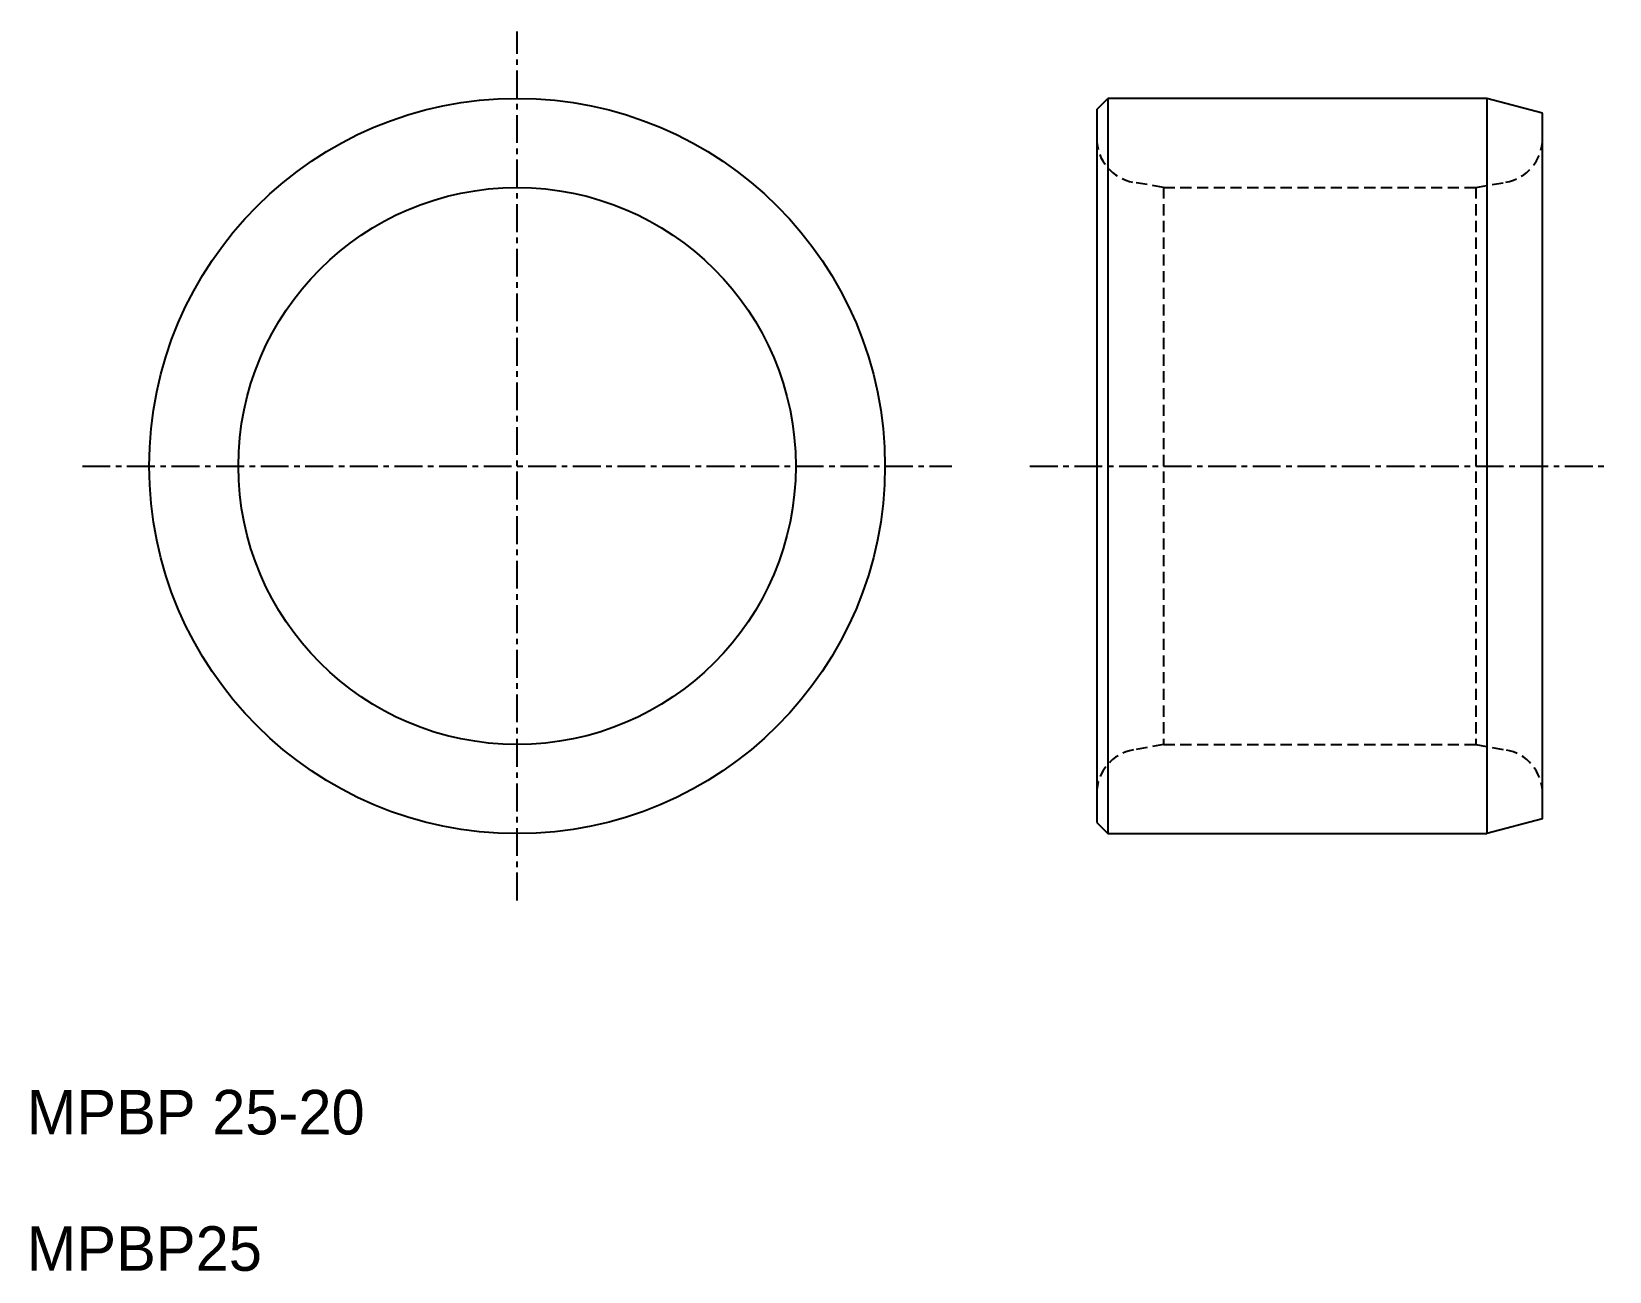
# Model space of a CAD drawing. Extents: x 42.3 to 113.1, y 63.4 to 119.1.
import ezdxf

# ---------------------------------------------------------------- set-up
doc = ezdxf.new("R2010")
doc.units = 0
doc.linetypes.add('CENTER', pattern=[2, 1.25, -0.25, 0.25, -0.25])
doc.linetypes.add('DASHED', pattern=[0.75, 0.5, -0.25])
doc.layers.get('0').update_dxf_attribs({"linetype": 'CONTINUOUS'})
doc.layers.add('CENTER', color=1, linetype='CENTER')

msp = doc.modelspace()

# ---------------------------------------------------------------- linework, layer by layer
at = {"color": 7, "linetype": 'CONTINUOUS'}
for p, q in [((90.051, 115.559), (90.551, 116.059)), ((90.051, 115.559), (90.051, 83.559)), ((90.551, 116.059), (90.551, 83.059)), ((107.551, 116.059), (90.551, 116.059)), ((107.551, 116.059), (107.551, 83.059)), ((110.051, 115.389), (107.551, 116.059)), ((110.051, 83.729), (110.051, 115.389)), ((90.051, 83.559), (90.551, 83.059)), ((110.051, 83.729), (107.551, 83.059)), ((90.551, 83.059), (107.551, 83.059))]:
    msp.add_line(p, q, dxfattribs=at)
at = {"color": 3, "linetype": 'DASHED'}
for p, q in [((93.051, 112.059), (91.704, 112.296)), ((93.051, 112.059), (93.051, 87.059)), ((93.051, 112.059), (107.051, 112.059)), ((107.051, 112.059), (108.398, 112.296)), ((107.051, 112.059), (107.051, 87.059)), ((93.051, 87.059), (91.704, 86.821)), ((93.051, 87.059), (107.051, 87.059)), ((107.051, 87.059), (108.398, 86.821))]:
    msp.add_line(p, q, dxfattribs=at)
at = {"color": 7, "linetype": 'CONTINUOUS'}
for radius in [16.5, 12.5]:
    msp.add_circle((64.051, 99.559), radius, dxfattribs=at)
at = {"color": 3, "linetype": 'DASHED'}
for centre, start, end in [((92.051, 114.266), 180, 260), ((108.051, 114.266), 280, 360), ((92.051, 84.852), 100, 180), ((108.051, 84.852), 0, 80)]:
    msp.add_arc(centre, 2, start, end, dxfattribs=at)
at = {"layer": 'CENTER', "color": 1, "linetype": 'CENTER'}
for p, q in [((64.051, 80.059), (64.051, 119.059)), ((44.551, 99.559), (83.551, 99.559)), ((87.051, 99.559), (113.051, 99.559))]:
    msp.add_line(p, q, dxfattribs=at)

# ---------------------------------------------------------------- texts
at = {"color": 7, "linetype": 'CONTINUOUS'}
for s, p in [('MPBP 25-20', (42.051, 69.559)), ('MPBP25', (42.051, 63.439))]:
    msp.add_text(s, height=2, dxfattribs=at).set_placement(p)

doc.saveas('drawing.dxf')
